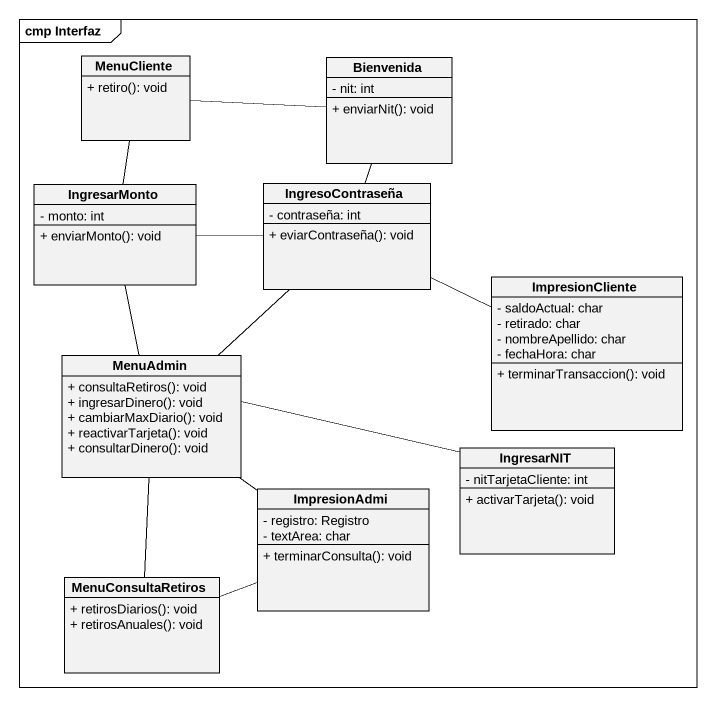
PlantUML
@startuml
mainframe cmp Interfaz
hide circle
hide empty members
skinparam classAttributeIconSize 0
class MenuCliente {
  + retiro(): void
}
class Bienvenida {
  - nit: int
  + enviarNit(): void
}
class IngresarMonto {
  - monto: int
  + enviarMonto(): void
}
class IngresoContraseña {
  - contraseña: int
  + eviarContraseña(): void
}
class ImpresionCliente {
  - saldoActual: char
  - retirado: char
  - nombreApellido: char
  - fechaHora: char
  + terminarTransaccion(): void
}
class MenuAdmin {
  + consultaRetiros(): void
  + ingresarDinero(): void
  + cambiarMaxDiario(): void
  + reactivarTarjeta(): void
  + consultarDinero(): void
}
class IngresarNIT {
  - nitTarjetaCliente: int
  + activarTarjeta(): void
}
class ImpresionAdmi {
  - registro: Registro
  - textArea: char
  + terminarConsulta(): void
}
class MenuConsultaRetiros {
  + retirosDiarios(): void
  + retirosAnuales(): void
}
MenuCliente -- IngresarMonto
Bienvenida -left- MenuCliente
Bienvenida -- IngresoContraseña
IngresarMonto -right- IngresoContraseña
IngresoContraseña -right- ImpresionCliente
IngresoContraseña -- MenuAdmin
MenuAdmin -up- IngresarMonto
MenuAdmin -right- IngresarNIT
MenuAdmin -- ImpresionAdmi
MenuAdmin -- MenuConsultaRetiros
MenuConsultaRetiros -right- ImpresionAdmi
@enduml
